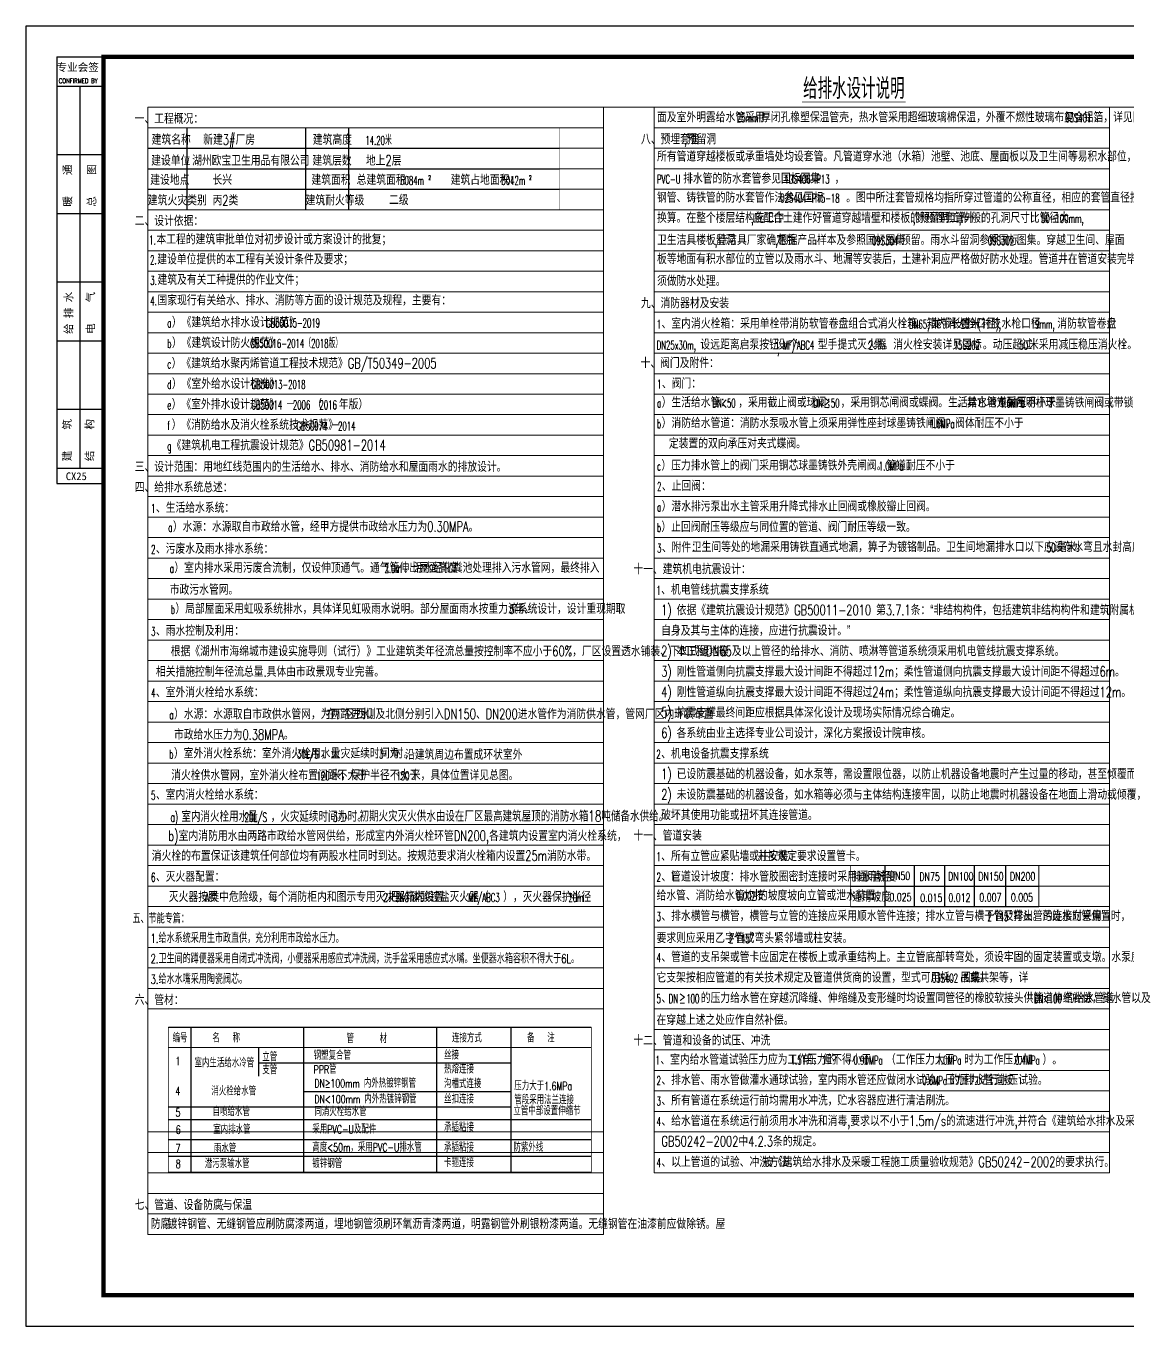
# Model space of a CAD drawing. Extents: x -173215 to 463891, y -864580 to -620646.
# Drawn here: x -67267 to -31671, y -737351 to -695351 of the extents above; entities that cross this region are included whole.
import ezdxf

# ---------------------------------------------------------------- set-up
doc = ezdxf.new("R2010")
doc.units = 0
doc.header["$LTSCALE"] = 500
doc.header["$MEASUREMENT"] = 0
doc.layers.add('L-网格线', color=8, linetype='CONTINUOUS', lineweight=15)
doc.layers.add('TWT-图名', color=3, linetype='CONTINUOUS', lineweight=15)
for name, color, linetype in [('TWT_TEXT', 7, 'CONTINUOUS'), ('WALL', 6, 'CONTINUOUS'), ('图框', 4, 'CONTINUOUS')]:
    doc.layers.add(name, color=color, linetype=linetype)
doc.styles.add('_TCH_DIM', font='SIMPLEX', dxfattribs={"bigfont": 'GBCBIG'})
doc.styles.add('_TWT_PIPEDN', font='SIMPLEX', dxfattribs={"width": 0.8, "height": 2.8, "bigfont": 'HZTXT'})
doc.styles.add('HZ', font='txt', dxfattribs={"bigfont": 'hztxt'})
doc.styles.add('iIcon2', font='')
doc.styles.add('jdg150', font='simplex.shx', dxfattribs={"width": 0.7, "height": 400, "bigfont": 'hzd.shx'})
doc.styles.add('lxl', font='ROMANS.shx', dxfattribs={"width": 0.7, "bigfont": 'HZTXT.shx'})
doc.styles.add('MIMI-TKWZ', font='romanc.shx', dxfattribs={"width": 0.75, "oblique": 15, "bigfont": 'bigfont.shx'})
doc.styles.get('iIcon2').set_extended_font_data('SimSun')

# ---------------------------------------------------------------- blocks, each defined once
blk = doc.blocks.new('sdfs')
at = {"layer": '图框'}
for p, q in [((856263, 398263), (857763, 398263)), ((856263, 398263), (856263, 384980)), ((856263, 397318), (857763, 397318)), ((856263, 395111), (857763, 395111)), ((856263, 393205), (857763, 393205)), ((856263, 390999), (857763, 390999)), ((856263, 389092), (857763, 389092)), ((856263, 386886), (857763, 386886)), ((856263, 384980), (857763, 384980)), ((856263, 384980), (856263, 384480)), ((856263, 384480), (857763, 384480))]:
    blk.add_line(p, q, dxfattribs=at)
blk.add_lwpolyline([(855263, 357263), (914663, 357263), (914663, 399263), (855263, 399263)], close=True, dxfattribs=at)
at = {"layer": '图框', "const_width": 140}
blk.add_lwpolyline([(857763, 398263), (913663, 398263), (913663, 358263), (857763, 358263)], close=True, dxfattribs=at)
at = {"layer": '图框'}
blk.add_lwpolyline([(857013, 384980), (857013, 397318)], dxfattribs=at)
at = {"layer": '图框', "style": 'iIcon2'}
for s, p in [('专业会签', (856252, 397805)), ('CX25', (856548, 384591))]:
    blk.add_text(s, height=250, dxfattribs=at).set_placement(p)
at = {"layer": '图框', "style": 'MIMI-TKWZ', "width": 0.75}
blk.add_text('CONFIRMED BY', height=145, dxfattribs=at).set_placement((856323, 397419))
at = {"layer": '图框', "style": 'iIcon2'}
for s, p in [('暖    通', (856732, 393427)), ('总    图', (857510, 393427)), ('给 排 水', (856766, 389315)), ('电    气', (857473, 389315)), ('建    筑', (856714, 385202)), ('结    构', (857445, 385202))]:
    blk.add_text(s, height=250, rotation=90, dxfattribs=at).set_placement(p)

msp = doc.modelspace()

# ---------------------------------------------------------------- linework, layer by layer
at = {"layer": 'L-网格线', "ltscale": 0.5}
for p, q in [((-63331.9, -697975.9), (-63331.9, -734392)), ((-63331.9, -697975.9), (-15899.6, -697975.9)), ((-48618.3, -697975.9), (-48618.3, -734392)), ((-46978.7, -697975.9), (-46978.7, -732405.7)), ((-32265.1, -697975.9), (-32265.1, -732405.7)), ((-63331.9, -698638), (-48618.3, -698638)), ((-46978.7, -698638), (-32265.1, -698638)), ((-63331.9, -699300.1), (-48618.3, -699300.1)), ((-46978.7, -699300.1), (-32265.1, -699300.1)), ((-63331.9, -699962.2), (-48618.3, -699962.2)), ((-46978.7, -699962.2), (-32265.1, -699962.2)), ((-63331.9, -700624.3), (-48618.3, -700624.3)), ((-46978.7, -700624.3), (-32265.1, -700624.3)), ((-63331.9, -701286.4), (-48618.3, -701286.4)), ((-46978.7, -701286.4), (-32265.1, -701286.4)), ((-63331.9, -701948.6), (-48618.3, -701948.6)), ((-46978.7, -701948.6), (-32265.1, -701948.6)), ((-63331.9, -702610.7), (-48618.3, -702610.7)), ((-46978.7, -702610.7), (-32265.1, -702610.7)), ((-63331.9, -703272.8), (-48618.3, -703272.8)), ((-46978.7, -703272.8), (-32265.1, -703272.8)), ((-63331.9, -703934.9), (-48618.3, -703934.9)), ((-46978.7, -703934.9), (-32265.1, -703934.9)), ((-63331.9, -704597), (-48618.3, -704597)), ((-46978.7, -704597), (-32265.1, -704597)), ((-63331.9, -705259.1), (-48618.3, -705259.1)), ((-46978.7, -705259.1), (-32265.1, -705259.1)), ((-63331.9, -705921.2), (-48618.3, -705921.2)), ((-46978.7, -705921.2), (-32265.1, -705921.2)), ((-63331.9, -706583.3), (-48618.3, -706583.3)), ((-46978.7, -706583.3), (-32265.1, -706583.3)), ((-63331.9, -707245.4), (-48618.3, -707245.4)), ((-46978.7, -707245.4), (-32265.1, -707245.4)), ((-63331.9, -707907.6), (-48618.3, -707907.6)), ((-46978.7, -707907.6), (-32265.1, -707907.6)), ((-63331.9, -708569.7), (-48618.3, -708569.7)), ((-46978.7, -708569.7), (-32265.1, -708569.7)), ((-63331.9, -709231.8), (-48618.3, -709231.8)), ((-46978.7, -709231.8), (-32265.1, -709231.8)), ((-63331.9, -709893.9), (-48618.3, -709893.9)), ((-46978.7, -709893.9), (-32265.1, -709893.9)), ((-63331.9, -710556), (-48618.3, -710556)), ((-46978.7, -710556), (-32265.1, -710556)), ((-63331.9, -711218.1), (-48618.3, -711218.1)), ((-46978.7, -711218.1), (-32265.1, -711218.1)), ((-63331.9, -711880.2), (-48618.3, -711880.2)), ((-46978.7, -711880.2), (-32265.1, -711880.2)), ((-63331.9, -712542.3), (-48618.3, -712542.3)), ((-46978.7, -712542.3), (-32265.1, -712542.3)), ((-63331.9, -713204.5), (-48618.3, -713204.5)), ((-46978.7, -713204.5), (-32265.1, -713204.5)), ((-63331.9, -713866.6), (-48618.3, -713866.6)), ((-46978.7, -713866.6), (-32265.1, -713866.6)), ((-63331.9, -714528.7), (-48618.3, -714528.7)), ((-46978.7, -714528.7), (-32265.1, -714528.7)), ((-63331.9, -715190.8), (-48618.3, -715190.8)), ((-46978.7, -715190.8), (-32265.1, -715190.8)), ((-63331.9, -715852.9), (-48618.3, -715852.9)), ((-46978.7, -715852.9), (-32265.1, -715852.9)), ((-63331.9, -716515), (-48618.3, -716515)), ((-46978.7, -716515), (-32265.1, -716515)), ((-63331.9, -717177.1), (-48618.3, -717177.1)), ((-46978.7, -717177.1), (-32265.1, -717177.1)), ((-63331.9, -717839.2), (-48618.3, -717839.2)), ((-46978.7, -717839.2), (-32265.1, -717839.2)), ((-63331.9, -718501.4), (-48618.3, -718501.4)), ((-46978.7, -718501.4), (-32265.1, -718501.4)), ((-63331.9, -719163.5), (-48618.3, -719163.5)), ((-46978.7, -719163.5), (-32265.1, -719163.5)), ((-63331.9, -719825.6), (-48618.3, -719825.6)), ((-46978.7, -719825.6), (-32265.1, -719825.6)), ((-63331.9, -720487.7), (-48618.3, -720487.7)), ((-46978.7, -720487.7), (-32265.1, -720487.7)), ((-63331.9, -721149.8), (-48618.3, -721149.8)), ((-46978.7, -721149.8), (-32265.1, -721149.8)), ((-63331.9, -721811.9), (-48618.3, -721811.9)), ((-46978.7, -721811.9), (-32265.1, -721811.9)), ((-63331.9, -722474), (-48618.3, -722474)), ((-46978.7, -722474), (-32265.1, -722474)), ((-63331.9, -723136.1), (-48618.3, -723136.1)), ((-46978.7, -723136.1), (-32265.1, -723136.1)), ((-63331.9, -723798.2), (-48618.3, -723798.2)), ((-46978.7, -723798.2), (-32265.1, -723798.2)), ((-63331.9, -724460.4), (-48618.3, -724460.4)), ((-46978.7, -724460.4), (-32265.1, -724460.4)), ((-63331.9, -725122.5), (-48618.3, -725122.5)), ((-46978.7, -725122.5), (-32265.1, -725122.5)), ((-63331.9, -725784.6), (-48618.3, -725784.6)), ((-46978.7, -725784.6), (-32265.1, -725784.6)), ((-63331.9, -726446.7), (-48618.3, -726446.7)), ((-46978.7, -726446.7), (-32265.1, -726446.7)), ((-63331.9, -727108.8), (-48618.3, -727108.8)), ((-46978.7, -727108.8), (-32265.1, -727108.8)), ((-46978.7, -727770.9), (-32265.1, -727770.9)), ((-46978.7, -728433), (-32265.1, -728433)), ((-46978.7, -729095.1), (-32265.1, -729095.1)), ((-46978.7, -729757.3), (-32265.1, -729757.3)), ((-46978.7, -730419.4), (-32265.1, -730419.4)), ((-63331.9, -731081.5), (-48618.3, -731081.5)), ((-46978.7, -731081.5), (-32265.1, -731081.5)), ((-63331.9, -731743.6), (-48618.3, -731743.6)), ((-46978.7, -731743.6), (-32265.1, -731743.6)), ((-63331.9, -732405.7), (-48618.3, -732405.7)), ((-46978.7, -732405.7), (-32265.1, -732405.7)), ((-63331.9, -733067.8), (-48618.3, -733067.8)), ((-63331.9, -733729.9), (-48618.3, -733729.9)), ((-63331.9, -734392), (-48618.3, -734392))]:
    msp.add_line(p, q, dxfattribs=at)
at = {"layer": 'TWT-图名', "const_width": 20.1}
msp.add_lwpolyline([(-42199.1, -697806), (-38855.2, -697806)], dxfattribs=at)
at = {"layer": 'TWT_TEXT'}
for p, q in [((-62066.7, -698638), (-62066.7, -701286.4)), ((-58234.6, -698638), (-58234.6, -701286.4)), ((-56852.9, -698638), (-56852.9, -701286.4)), ((-63331.9, -699300.1), (-50032.7, -699300.1)), ((-63331.9, -699962.2), (-50032.7, -699962.2)), ((-63331.9, -700624.3), (-50032.7, -700624.3)), ((-39520.5, -722474), (-39520.5, -723808)), ((-38573.4, -722474), (-38573.4, -723808)), ((-37600.2, -722474), (-37600.2, -723808)), ((-36643.4, -722474), (-36643.4, -723808)), ((-35624, -722474), (-35624, -723808)), ((-40638.7, -723136.7), (-34550.3, -723136.7)), ((-62669, -727691.5), (-49008.5, -727691.5)), ((-61945.7, -727718.6), (-61945.7, -732382.9)), ((-58292.8, -732382.9), (-58292.8, -727718.6)), ((-54008.9, -727718.6), (-54008.9, -732382.9)), ((-51608.6, -727718.6), (-51608.6, -732382.9)), ((-59744.6, -729280.5), (-59744.6, -728353.6)), ((-59744.6, -728850.2), (-51608.6, -728850.2)), ((-58292.8, -729777.1), (-51608.6, -729777.1)), ((-62669, -730273.7), (-51608.6, -730273.7)), ((-62669, -730684.2), (-49008.5, -730684.2)), ((-62669, -731327.2), (-49008.5, -731327.2)), ((-62669, -731861.6), (-49008.5, -731861.6))]:
    msp.add_line(p, q, dxfattribs=at)
at = {"layer": 'TWT_TEXT', "const_width": 6.69}
msp.add_lwpolyline([(-63331.9, -698638), (-63331.9, -699300.1), (-63331.9, -701286.4), (-50032.7, -701286.4), (-50032.7, -698638)], close=True, dxfattribs=at)
at = {"layer": 'TWT_TEXT'}
for points, const_width in [([(-40638.7, -722474), (-40638.7, -723808)], 26.7), ([(-40638.7, -722474), (-34550.3, -722474)], 26.7), ([(-34550.3, -722474), (-34550.3, -723808)], 26.7), ([(-40638.7, -723808), (-34550.3, -723808)], 26.7), ([(-62669, -727691.5), (-62669, -732382.9)], 26.5), ([(-62669, -727691.5), (-49008.5, -727691.5)], 26.5), ([(-49008.5, -727691.5), (-49008.5, -732382.9)], 26.5), ([(-62669, -728353.6), (-49008.5, -728353.6)], 26.5), ([(-62669, -732382.9), (-62669, -732382.9), (-49008.5, -732382.9)], 26.5)]:
    msp.add_lwpolyline(points, dxfattribs=dict(at, const_width=const_width))

# ---------------------------------------------------------------- block references
at = {"layer": 'WALL'}
msp.add_blockref('sdfs', (-922530.2, -1094614), dxfattribs=at)

# ---------------------------------------------------------------- texts
at = {"layer": 'TWT_TEXT'}
for s, height, style, width, p in [('给排水设计说明', 668.8, 'lxl', 0.7, (-42165.7, -697705.6)), ('一、工程概况：', 334.4, 'lxl', 0.7, (-63755.6, -698510)), ('面及室外明露给水管采用', 334.4, 'lxl', 0.7, (-46883.3, -698461.7)), ('25mm', 284.24, 'lxl', 0.576471, (-44308.4, -698461.7)), ('厚闭孔橡塑保温管壳，热水管采用超细玻璃棉保温，外覆不燃性玻璃布复合铝箔，详见国标图集', 334.4, 'lxl', 0.7, (-43528.1, -698461.7)), ('03S401', 284.24, 'lxl', 0.576471, (-33696.8, -698461.7)), ('。', 334.4, 'lxl', 0.7, (-32760.5, -698461.7)), ('建筑名称', 334.4, 'lxl', 0.7, (-63208.9, -699189.8)), ('新建3#厂房', 334.4, 'lxl', 0.7, (-61543, -699189.8)), ('建筑高度', 334.4, 'lxl', 0.7, (-58001.9, -699189.8)), ('14.20米', 284.24, 'lxl', 0.576471, (-56304, -699189.8)), ('八、预埋套管', 334.4, 'lxl', 0.7, (-47402.4, -699172.2)), ('预留洞', 334.4, 'lxl', 0.7, (-45919.9, -699172.2)), (',', 284.2, 'lxl', 0.576471, (-45997.9, -699172.2)), (':', 284.2, 'lxl', 0.576471, (-45217.7, -699172.2)), ('建设单位', 334.4, 'lxl', 0.7, (-63221.6, -699863.3)), ('湖州欧宝卫生用品有限公司', 334.4, 'lxl', 0.7, (-61899.8, -699863.3)), ('建筑层数', 334.4, 'lxl', 0.7, (-58014.6, -699863.3)), ('地上2层', 334.4, 'lxl', 0.7, (-56289, -699863.3)), ('所有管道穿越楼板或承重墙处均设套管。凡管道穿水池（水箱）池壁、池底、屋面板以及卫生间等易积水部位，均采用防水套管；', 334.4, 'lxl', 0.7, (-46883.3, -699729.9)), ('建设地点', 334.4, 'lxl', 0.7, (-63253.4, -700485.9)), ('长兴', 334.4, 'lxl', 0.7, (-61242.4, -700485.9)), ('建筑面积', 334.4, 'lxl', 0.7, (-58046.4, -700485.9)), ('总建筑面积：', 334.4, 'lxl', 0.7, (-56585.7, -700485.9)), ('建筑占地面积：', 334.4, 'lxl', 0.7, (-53547.9, -700485.9)), ('排水管的防水套管参见国标图集', 334.4, 'lxl', 0.7, (-46040.6, -700442)), ('6084m', 284.24, 'lxl', 0.576471, (-55181.2, -700485.9)), ('2', 142.1, 'lxl', 0.576471, (-54272.5, -700318.7)), ('3042m', 284.24, 'lxl', 0.576471, (-51909.3, -700485.9)), ('2', 142.1, 'lxl', 0.576471, (-51020, -700318.7)), ('PVC-U', 284.24, 'lxl', 0.576471, (-46883.3, -700442)), ('10S406-P13', 284.24, 'lxl', 0.576471, (-42763.5, -700442)), ('，', 334.4, 'lxl', 0.7, (-41148.3, -700442)), ('丙2类', 334.4, 'lxl', 0.7, (-61242.4, -701148)), ('建筑耐火等级', 334.4, 'lxl', 0.7, (-58234.6, -701148)), ('二级', 334.4, 'lxl', 0.7, (-55541.4, -701137.8)), ('钢管、铸铁管的防水套管作法参见国标', 334.4, 'lxl', 0.7, (-46883.3, -701056.8)), ('02S404-P15-18', 284.24, 'lxl', 0.576471, (-42903.9, -701056.8)), ('。图中所注套管规格均指所穿过管道的公称直径，相应的套管直径按上述图集', 334.4, 'lxl', 0.7, (-40773.8, -701056.8)), ('换算。在整个楼层结构施工中', 334.4, 'lxl', 0.7, (-46883.3, -701712.1)), ('应配合土建作好管道穿越墙壁和楼板的预留洞工作', 334.4, 'lxl', 0.7, (-43762.2, -701712.1)), ('除预埋套管外', 334.4, 'lxl', 0.7, (-38534.4, -701712.1)), ('一般的孔洞尺寸比管径大', 334.4, 'lxl', 0.7, (-37051.9, -701712.1)), ('二、设计依据：', 334.4, 'lxl', 0.7, (-63755.6, -701809.9)), (',', 284.2, 'lxl', 0.576471, (-43840.2, -701712.1)), (',', 284.2, 'lxl', 0.576471, (-38612.5, -701712.1)), (',', 284.2, 'lxl', 0.576471, (-37129.9, -701712.1)), ('50-100mm,', 284.24, 'lxl', 0.576471, (-34477, -701712.1)), ('1.', 284.24, 'lxl', 0.576471, (-63285.7, -702407.9)), ('本工程的建筑审批单位对初步设计或方案设计的批复；', 334.4, 'lxl', 0.7, (-63051.6, -702407.9)), ('卫生洁具楼板留洞', 334.4, 'lxl', 0.7, (-46883.3, -702428.4)), ('待洁具厂家确定后', 334.4, 'lxl', 0.7, (-44932.6, -702428.4)), ('根据产品样本及参照国标图集', 334.4, 'lxl', 0.7, (-42981.9, -702428.4)), ('09S304', 284.24, 'lxl', 0.576471, (-39938.9, -702428.4)), ('预留。雨水斗留洞参照国标', 334.4, 'lxl', 0.7, (-39002.6, -702428.4)), ('09S302', 284.24, 'lxl', 0.576471, (-36193.6, -702428.4)), ('图集。穿越卫生间、屋面', 334.4, 'lxl', 0.7, (-35257.3, -702428.4)), (',', 284.2, 'lxl', 0.576471, (-45010.6, -702428.4)), (',', 284.2, 'lxl', 0.576471, (-43060, -702428.4)), ('2.', 284.24, 'lxl', 0.576471, (-63259.7, -703051.3)), ('建设单位提供的本工程有关设计条件及要求；', 334.4, 'lxl', 0.7, (-63025.6, -703051.3)), ('板等地面有积水部位的立管以及雨水斗、地漏等安装后，土建补洞应严格做好防水处理。管道井在管道安装完毕后每层封堵，所有设备间', 334.4, 'lxl', 0.7, (-46883.3, -703043.1)), ('3.', 284.24, 'lxl', 0.576471, (-63253.4, -703713.5)), ('建筑及有关工种提供的作业文件；', 334.4, 'lxl', 0.7, (-63019.3, -703713.5)), ('须做防水处理。', 334.4, 'lxl', 0.7, (-46883.3, -703752.6)), (':', 284.2, 'lxl', 0.576471, (-45295.7, -703806.9)), ('4.', 284.24, 'lxl', 0.576471, (-63253.4, -704378.2)), ('国家现行有关给水、排水、消防等方面的设计规范及规程，主要有：', 334.4, 'lxl', 0.7, (-63019.3, -704378.2)), ('九、消防器材及安装', 334.4, 'lxl', 0.7, (-47402.4, -704469)), ('）《建筑给水排水设计规范》', 334.4, 'lxl', 0.7, (-62554.4, -705087.7)), ('、室内消火栓箱：采用单栓带消防软管卷盘组合式消火栓箱。箱内消火栓口径', 336, 'lxl', 0.7, (-46739.5, -705128.6)), ('龙带长度', 336, 'lxl', 0.7, (-38013.6, -705128.6)), ('米', 336, 'lxl', 0.7, (-36759.2, -705128.6)), ('衬胶', 336, 'lxl', 0.7, (-36414.2, -705128.6)), ('水枪口径', 336, 'lxl', 0.7, (-35755.7, -705128.6)), ('消防软管卷盘', 336, 'lxl', 0.7, (-33952.5, -705128.6)), ('a', 284.2, 'lxl', 0.576471, (-62702.6, -705087.7)), ('GB50015-2019', 284.24, 'lxl', 0.576471, (-59511.4, -705087.7)), ('1', 285.6, 'lxl', 0.576471, (-46896.3, -705128.6)), ('DN65,', 285.6, 'lxl', 0.576471, (-38742.7, -705128.6)), ('25', 285.6, 'lxl', 0.576471, (-37072.8, -705128.6)), ('(', 285.6, 'lxl', 0.576471, (-36524, -705128.6)), ('),', 285.6, 'lxl', 0.576471, (-35943.8, -705128.6)), ('19mm,', 285.6, 'lxl', 0.576471, (-34814.9, -705128.6)), ('b', 284.2, 'lxl', 0.576471, (-62702.6, -705749.8)), ('）《建筑设计防火规范》', 334.4, 'lxl', 0.7, (-62554.4, -705749.8)), ('GB50016-2014（2018版）', 284.24, 'lxl', 0.576471, (-60020.4, -705749.8)), ('DN25x30m,', 285.6, 'lxl', 0.576471, (-46896.3, -705804.8)), ('设远距离启泵按钮一个', 336, 'lxl', 0.7, (-45485.1, -705804.8)), ('设', 336, 'lxl', 0.7, (-43054.7, -705804.8)), ('MF/ABC4', 285.6, 'lxl', 0.576471, (-42819.5, -705804.8)), ('型手提式灭火器', 336, 'lxl', 0.7, (-41690.5, -705804.8)), ('2', 285.6, 'lxl', 0.576471, (-40044.1, -705804.8)), ('具。消火栓安装详见国标', 336, 'lxl', 0.7, (-39887.3, -705804.8)), ('15S202', 285.6, 'lxl', 0.576471, (-37300.1, -705804.8)), ('。动压超过', 336, 'lxl', 0.7, (-36359.3, -705804.8)), ('50', 285.6, 'lxl', 0.576471, (-35183.3, -705804.8)), ('米采用减压稳压消火栓。', 336, 'lxl', 0.7, (-34869.7, -705804.8)), ('）《建筑给水聚丙烯管道工程技术规范》GB/T50349-2005', 334.4, 'lxl', 0.7, (-62562.2, -706411.9)), (',', 285.6, 'lxl', 0.576471, (-43002.6, -705935.3)), ('c', 284.2, 'lxl', 0.576471, (-62702.6, -706411.9)), ('十、阀门及附件：', 334.4, 'lxl', 0.7, (-47415.7, -706401)), ('d', 284.2, 'lxl', 0.576471, (-62702.6, -707074)), ('）《室外给水设计标准》', 334.4, 'lxl', 0.7, (-62554.4, -707074)), ('GB50013-2018', 284.24, 'lxl', 0.576471, (-59979.5, -707074)), ('1', 284.2, 'lxl', 0.576471, (-46883.3, -707063.2)), ('、阀门：', 334.4, 'lxl', 0.7, (-46727.2, -707063.2)), ('e', 284.2, 'lxl', 0.576471, (-62702.6, -707736.2)), ('）《室外排水设计规范》', 334.4, 'lxl', 0.7, (-62562.2, -707736.2)), ('GB50014', 284.24, 'lxl', 0.576471, (-59987.3, -707736.2)), ('－', 334.4, 'lxl', 0.7, (-58879.3, -707736.2)), ('2006', 284.24, 'lxl', 0.576471, (-58645.3, -707736.2)), ('（', 334.4, 'lxl', 0.7, (-58021, -707736.2)), ('2016', 284.24, 'lxl', 0.576471, (-57787, -707736.2)), ('年版）', 334.4, 'lxl', 0.7, (-57162.8, -707736.2)), ('a', 284.2, 'lxl', 0.576471, (-46883.3, -707675.2)), ('）生活给水管：', 334.4, 'lxl', 0.7, (-46735, -707675.2)), ('DN<50', 284.24, 'lxl', 0.576471, (-45096.5, -707675.2)), ('，采用截止阀或球阀；', 334.4, 'lxl', 0.7, (-44261.6, -707675.2)), ('DN', 284.24, 'lxl', 0.576471, (-41838.2, -707675.2)), ('≥', 334.4, 'lxl', 0.7, (-41502.7, -707675.2)), ('50', 284.24, 'lxl', 0.576471, (-41268.6, -707675.2)), ('，采用铜芯闸阀或蝶阀。生活给水管道耐压不小于', 334.4, 'lxl', 0.7, (-40956.5, -707675.2)), ('。其它地方采用明杆球墨铸铁闸阀或带锁', 334.4, 'lxl', 0.7, (-37184.6, -707680.5)), ('1.6MPa', 284.24, 'lxl', 0.576471, (-35806.8, -707675.2)), ('。', 334.4, 'lxl', 0.7, (-34917.2, -707675.2)), ('f', 284.2, 'lxl', 0.576471, (-62702.6, -708398.3)), ('）《消防给水及消火栓系统技术规范》', 334.4, 'lxl', 0.7, (-62562.2, -708398.3)), ('b', 284.2, 'lxl', 0.576471, (-46883.3, -708342.6)), ('）消防给水管道：消防水泵吸水管上须采用弹性座封球墨铸铁闸阀，阀体耐压不小于', 334.4, 'lxl', 0.7, (-46735, -708342.6)), ('1.6MPa', 284.24, 'lxl', 0.576471, (-38074.1, -708342.6)), ('GB50974', 284.24, 'lxl', 0.576471, (-58528, -708419)), ('－', 334.4, 'lxl', 0.7, (-57420, -708419)), ('2014', 284.24, 'lxl', 0.576471, (-57185.9, -708419)), ('g', 284.2, 'lxl', 0.576471, (-62702.6, -709060.4)), ('《建筑机电工程抗震设计规范》GB50981-2014', 334.4, 'lxl', 0.7, (-62562.2, -709060.4)), ('定装置的双向承压对夹式蝶阀。', 334.4, 'lxl', 0.7, (-46500.1, -709002.1)), ('）压力排水管上的阀门采用铜芯球墨铸铁外壳闸阀。管道耐压不小于', 334.4, 'lxl', 0.7, (-46742.8, -709711.6)), ('三、设计范围：用地红线范围内的生活给水、排水、消防给水和屋面雨水的排放设计。', 334.4, 'lxl', 0.7, (-63755.6, -709755.3)), ('c', 284.2, 'lxl', 0.576471, (-46883.3, -709711.6)), ('1.0MPa', 284.24, 'lxl', 0.576471, (-39720.4, -709711.6)), ('。', 334.4, 'lxl', 0.7, (-38830.9, -709711.6)), ('四、给排水系统总述：', 334.4, 'lxl', 0.7, (-63755.6, -710417.4)), ('2', 284.2, 'lxl', 0.576471, (-46883.3, -710373.7)), ('、止回阀：', 334.4, 'lxl', 0.7, (-46727.2, -710373.7)), ('1', 284.2, 'lxl', 0.576471, (-63226.6, -711079.5)), ('、生活给水系统：', 334.4, 'lxl', 0.7, (-63070.6, -711079.5)), ('a', 284.2, 'lxl', 0.576471, (-46883.3, -711035.8)), ('）潜水排污泵出水主管采用升降式排水止回阀或橡胶瓣止回阀。', 334.4, 'lxl', 0.7, (-46735, -711035.8)), ('）水源：水源取自市政给水管，经甲方提供市政给水压力为0.30MPA。', 334.4, 'lxl', 0.7, (-62522.7, -711691.6)), ('b', 284.2, 'lxl', 0.576471, (-46883.3, -711697.9)), ('）止回阀耐压等级应与同位置的管道、阀门耐压等级一致。', 334.4, 'lxl', 0.7, (-46742.8, -711697.9)), ('a', 284.2, 'lxl', 0.576471, (-62670.9, -711691.6)), ('2', 284.2, 'lxl', 0.576471, (-63226.6, -712403.7)), ('、污废水及雨水排水系统：', 334.4, 'lxl', 0.7, (-63070.6, -712403.7)), ('3', 284.2, 'lxl', 0.576471, (-46883.3, -712360.1)), ('、附件：', 334.4, 'lxl', 0.7, (-46727.2, -712360.1)), ('卫生间等处的地漏采用铸铁直通式地漏，箅子为镀铬制品。卫生间地漏排水口以下应设存水弯且水封高度不小于', 334.4, 'lxl', 0.7, (-45760.1, -712346.6)), ('50', 284.24, 'lxl', 0.576471, (-34290.2, -712346.6)), ('毫米。', 334.4, 'lxl', 0.7, (-33978.1, -712346.6)), ('）室内排水采用污废合流制，仅设伸顶通气。通气管伸出屋面高度', 334.4, 'lxl', 0.7, (-62474.7, -713018.4)), ('2.0m', 284.24, 'lxl', 0.576471, (-55686.4, -713018.4)), ('。污水经化粪池处理排入污水管网，最终排入', 334.4, 'lxl', 0.7, (-55062.2, -713018.4)), ('十一、建筑机电抗震设计：', 334.4, 'lxl', 0.7, (-47649, -713061.4)), ('a', 284.2, 'lxl', 0.576471, (-62623, -713018.4)), ('市政污水管网。', 334.4, 'lxl', 0.7, (-62623, -713727.9)), ('1', 284.2, 'lxl', 0.576471, (-46906.6, -713723.5)), ('、机电管线抗震支撑系统', 334.4, 'lxl', 0.7, (-46750.5, -713723.5)), ('）局部屋面采用虹吸系统排水，具体详见虹吸雨水说明。部分屋面雨水按重力流系统设计，设计重现期取', 334.4, 'lxl', 0.7, (-62440.1, -714342.7)), ('年。', 334.4, 'lxl', 0.7, (-51484.9, -714342.7)), ('1) 依据《建筑抗震设计规范》GB50011-2010 第3.7.1条：“非结构构件，包括建筑非结构构件和建筑附属机电设备', 334.4, 'lxl', 0.7, (-46750.5, -714385.6)), ('b', 284.2, 'lxl', 0.576471, (-62588.4, -714342.7)), ('5', 284.2, 'lxl', 0.576471, (-51641, -714342.7)), ('3', 284.2, 'lxl', 0.576471, (-63226.6, -715052.2)), ('、雨水控制及利用：', 334.4, 'lxl', 0.7, (-63070.6, -715052.2)), ('自身及其与主体的连接，应进行抗震设计。”', 334.4, 'lxl', 0.7, (-46750.5, -715047.7)), ('根据《湖州市海绵城市建设实施导则（试行）》工业建筑类年径流总量按控制率不应小于60%%%，厂区设置透水铺装、下凹式绿地等', 334.4, 'lxl', 0.7, (-62592.5, -715714.3)), ('2) 本工程DN65及以上管径的给排水、消防、喷淋等管道系统须采用机电管线抗震支撑系统。', 334.4, 'lxl', 0.7, (-46750.5, -715709.8)), ('相关措施控制年径流总量.具体由市政景观专业完善。', 334.4, 'lxl', 0.7, (-63070.6, -716376.4)), ('3) 刚性管道侧向抗震支撑最大设计间距不得超过12m；柔性管道侧向抗震支撑最大设计间距不得超过6m。', 334.4, 'lxl', 0.7, (-46750.5, -716371.9)), ('4', 284.2, 'lxl', 0.576471, (-63226.6, -717038.5)), ('、室外消火栓给水系统：', 334.4, 'lxl', 0.7, (-63070.6, -717038.5)), ('4) 刚性管道纵向抗震支撑最大设计间距不得超过24m；柔性管道纵向抗震支撑最大设计间距不得超过12m。', 334.4, 'lxl', 0.7, (-46750.5, -717034)), ('5) 抗震支撑最终间距应根据具体深化设计及现场实际情况综合确定。', 334.4, 'lxl', 0.7, (-46750.5, -717696.1)), ('a', 284.2, 'lxl', 0.576471, (-62633.7, -717746.5)), ('）水源：水源取自市政供水管网，为两路进水。', 334.4, 'lxl', 0.7, (-62485.4, -717746.5)), ('在厂区西侧及北侧分别引入DN150、DN200进水管作为消防供水管，管网厂区内环状布置', 334.4, 'lxl', 0.7, (-57558.7, -717743.7)), ('市政给水压力为0.38MPA。', 334.4, 'lxl', 0.7, (-62485.4, -718408.6)), ('6) 各系统由业主选择专业公司设计，深化方案报设计院审核。', 334.4, 'lxl', 0.7, (-46750.5, -718358.3)), ('b', 284.2, 'lxl', 0.576471, (-62637.4, -719015.8)), ('）室外消火栓系统：室外消火栓用水量', 334.4, 'lxl', 0.7, (-62489.2, -719015.8)), ('30L/S', 284.24, 'lxl', 0.576471, (-58509.8, -719015.8)), ('，火灾延续时间为', 334.4, 'lxl', 0.7, (-57737.4, -719015.8)), ('3', 284.2, 'lxl', 0.576471, (-55864.7, -719015.8)), ('小时。', 334.4, 'lxl', 0.7, (-55708.7, -719015.8)), ('沿建筑周边布置成环状室外', 334.4, 'lxl', 0.7, (-55023.4, -719056.4)), ('2', 284.2, 'lxl', 0.576471, (-46906.6, -719020.4)), ('、机电设备抗震支撑系统', 334.4, 'lxl', 0.7, (-46750.5, -719020.4)), ('消火栓供水管网，室外消火栓布置间距不大于', 334.4, 'lxl', 0.7, (-62575.7, -719718.5)), ('120', 284.24, 'lxl', 0.576471, (-57880.4, -719718.5)), ('米，保护半径不大于', 334.4, 'lxl', 0.7, (-57412.3, -719718.5)), ('150', 284.24, 'lxl', 0.576471, (-55305.5, -719718.5)), ('米，具体位置详见总图。', 334.4, 'lxl', 0.7, (-54837.4, -719718.5)), ('1) 已设防震基础的机器设备，如水泵等，需设置限位器，以防止机器设备地震时产生过量的移动，甚至倾覆而扭坏管道。', 334.4, 'lxl', 0.7, (-46750.5, -719682.5)), ('5', 284.2, 'lxl', 0.576471, (-63226.6, -720349.1)), ('、室内消火栓给水系统：', 334.4, 'lxl', 0.7, (-63070.6, -720349.1)), ('2) 未设防震基础的机器设备，如水箱等必须与主体结构连接牢固，以防止地震时机器设备在地面上滑动或倾覆，', 334.4, 'lxl', 0.7, (-46750.5, -720344.6)), ('a)', 299.2, 'lxl', 0.576471, (-62596.9, -721062.3)), ('室内消火栓用水量', 352, 'lxl', 0.7, (-62247.9, -721064.1)), ('20L/S', 299.2, 'lxl', 0.576471, (-60211.7, -721064.1)), ('，火灾延续时间为', 352, 'lxl', 0.7, (-59361.7, -721064.1)), ('小时。', 352, 'lxl', 0.7, (-57184.1, -721064.1)), ('初期火灾灭火供水由设在厂区最高建筑屋顶的消防水箱18吨储备水供给。', 352, 'lxl', 0.7, (-56494, -721053.2)), ('破坏其使用功能或扭坏其连接管道。', 334.4, 'lxl', 0.7, (-46750.5, -721006.7)), ('3', 299.2, 'lxl', 0.576471, (-57348.4, -721064.1)), ('十一、管道安装', 334.4, 'lxl', 0.7, (-47649, -721668.8)), (':', 284.2, 'lxl', 0.576471, (-46010.5, -721668.8)), ('、所有立管应紧贴墙或柱安装', 334.4, 'lxl', 0.7, (-46750.5, -722330.9)), ('并按规定要求设置管卡。', 334.4, 'lxl', 0.7, (-43624.9, -722330.9)), ('1', 284.2, 'lxl', 0.576471, (-46906.6, -722330.9)), ('6', 284.2, 'lxl', 0.576471, (-63226.6, -722997.5)), ('、灭火器配置：', 334.4, 'lxl', 0.7, (-63070.6, -722997.5)), ('2', 284.2, 'lxl', 0.576471, (-46898.8, -722993)), ('、管道设计坡度：排水管胶圈密封连接时采用通用坡度', 334.4, 'lxl', 0.7, (-46742.7, -722993)), ('1', 284.2, 'lxl', 0.576471, (-46450.6, -722956)), ('排水管径', 331.06, 'HZ', 0.7, (-40576.9, -722998.7)), ('DN50', 264.84, 'HZ', 0.7, (-39363.4, -722941)), ('DN75', 264.84, 'HZ', 0.7, (-38410, -722966.7)), ('DN100', 264.84, 'HZ', 0.7, (-37481.1, -722953.5)), ('DN150', 264.84, 'HZ', 0.7, (-36506.8, -722958.7)), ('DN200', 264.84, 'HZ', 0.7, (-35482.1, -722958.7)), ('给水管、消防给水管均按', 334.4, 'lxl', 0.7, (-46898.8, -723605.1)), ('的坡度坡向立管或泄水装置；', 334.4, 'lxl', 0.7, (-43621.7, -723605.1)), ('灭火器按照', 334.4, 'lxl', 0.7, (-62653.8, -723650.6)), ('A', 284.2, 'lxl', 0.576471, (-61483.4, -723650.6)), ('类中危险级，每个消防柜内和图示专用灭火器箱内设置', 334.4, 'lxl', 0.7, (-61342.9, -723650.6)), ('2', 284.2, 'lxl', 0.576471, (-55725, -723650.6)), ('把', 334.4, 'lxl', 0.7, (-55569, -723650.6)), ('3KG', 284.24, 'lxl', 0.576471, (-55334.9, -723650.6)), ('磷酸铵盐灭火器（', 334.4, 'lxl', 0.7, (-54851.1, -723650.6)), ('MF/ABC3', 284.24, 'lxl', 0.576471, (-52978.5, -723650.6)), ('），灭火器保护半径', 334.4, 'lxl', 0.7, (-51854.9, -723650.6)), ('20m', 284.24, 'lxl', 0.576471, (-49748.2, -723650.6)), ('0.002', 284.24, 'lxl', 0.576471, (-44323.9, -723605.1)), ('通用坡度', 331.06, 'HZ', 0.7, (-40579.5, -723646.6)), ('0.025', 264.84, 'HZ', 0.7, (-39378, -723626.7)), ('0.015', 264.84, 'HZ', 0.7, (-38381.7, -723652.4)), ('0.012', 264.84, 'HZ', 0.7, (-37473.7, -723644.4)), ('0.007', 264.84, 'HZ', 0.7, (-36474, -723636.4)), ('0.005', 264.84, 'HZ', 0.7, (-35454.6, -723636.4)), ('五、节能专篇：', 294.27, 'jdg150', 0.68, (-63825.9, -724338.7)), ('3', 284.2, 'lxl', 0.576471, (-46898.8, -724267.2)), ('、排水横管与横管，横管与立管的连接应采用顺水管件连接；排水立管与横干管及排出管的连接时采用', 334.4, 'lxl', 0.7, (-46742.7, -724267.2)), ('2', 284.2, 'lxl', 0.576471, (-36209.1, -724267.2)), ('个', 334.4, 'lxl', 0.7, (-36053.1, -724267.2)), ('45', 284.24, 'lxl', 0.576471, (-35819, -724267.2)), ('°弯头。污废水立管偏置时，', 334.4, 'lxl', 0.7, (-35506.9, -724267.2)), ('1.给水系统采用生市政直供，充分利用市政给水压力。', 294.272, 'jdg150', 0.68, (-63243.1, -724970.3)), ('要求则应采用乙字管或', 334.4, 'lxl', 0.7, (-46898.8, -724979.4)), ('2', 284.2, 'lxl', 0.576471, (-44558, -724979.4)), ('个', 334.4, 'lxl', 0.7, (-44401.9, -724979.4)), ('45', 284.24, 'lxl', 0.576471, (-44167.9, -724979.4)), ('°弯头紧邻墙或柱安装。', 334.4, 'lxl', 0.7, (-43855.8, -724979.4)), ('2.卫生间的蹲便器采用自闭式冲洗阀，小便器采用感应式冲洗阀，洗手盆采用感应式水嘴。坐便器水箱容积不得大于6L。', 294.272, 'jdg150', 0.68, (-63243.1, -725632.4)), ('4', 284.2, 'lxl', 0.576471, (-46898.8, -725594.1)), ('、管道的支吊架或管卡应固定在楼板上或承重结构上。主立管底部转弯处，须设牢固的固定装置或支墩。水泵房内采用减振吊架及支架。其', 334.4, 'lxl', 0.7, (-46742.7, -725594.1)), ('3.给水水嘴采用陶瓷阀芯。', 294.272, 'jdg150', 0.68, (-63243.1, -726294.5)), ('它支架按相应管道的有关技术规定及管道供货商的设置，型式可用托、吊或共架等，详', 334.4, 'lxl', 0.7, (-46898.8, -726256.2)), ('03S402', 284.24, 'lxl', 0.576471, (-38003.8, -726256.2)), ('图集。', 334.4, 'lxl', 0.7, (-37067.4, -726256.2)), ('的压力给水管在穿越沉降缝、伸缩缝及变形缝时均设置同管径的橡胶软接头供管道伸缩补偿，排水管以及', 334.4, 'lxl', 0.7, (-45470.9, -726918.3)), ('的给水管道', 334.4, 'lxl', 0.7, (-33712.3, -726918.3)), ('六、管材：', 334.4, 'lxl', 0.7, (-63755.6, -726980.9)), ('5', 284.2, 'lxl', 0.576471, (-46898.8, -726918.3)), ('、', 334.4, 'lxl', 0.7, (-46742.7, -726918.3)), ('DN', 284.24, 'lxl', 0.576471, (-46508.7, -726918.3)), ('≥', 334.4, 'lxl', 0.7, (-46173.1, -726918.3)), ('100', 284.24, 'lxl', 0.576471, (-45939.1, -726918.3)), ('DN<100', 284.24, 'lxl', 0.576471, (-34703.2, -726918.3)), ('在穿越上述之处应作自然补偿。', 334.4, 'lxl', 0.7, (-46898.8, -727627.8)), ('编号', 264.84, 'jdg150', 0.7, (-62532.4, -728183.7)), ('名   称', 264.84, 'jdg150', 0.7, (-61249.3, -728183.7)), ('管      材', 264.84, 'jdg150', 0.7, (-56914, -728203.5)), ('连接方式', 264.84, 'jdg150', 0.7, (-53507.2, -728183.7)), ('备   注', 264.84, 'jdg150', 0.7, (-51084.1, -728183.7)), ('十二、管道和设备的试压、冲洗', 334.4, 'lxl', 0.7, (-47646.1, -728289.9)), ('1', 264.8, 'jdg150', 0.7, (-62441.9, -728922.2)), ('室内生活给水冷管', 264.84, 'jdg150', 0.7, (-61824.9, -728986.2)), ('立管', 264.84, 'jdg150', 0.7, (-59633.3, -728798)), ('钢塑复合管', 264.84, 'jdg150', 0.7, (-57974.9, -728745.4)), ('丝接', 264.84, 'jdg150', 0.7, (-53763.1, -728735.2)), ('1', 284.2, 'lxl', 0.576471, (-46933.1, -728907.3)), ('、室内给水管道试验压力应为工作压力的', 334.4, 'lxl', 0.7, (-46777, -728907.3)), ('1.5', 284.24, 'lxl', 0.576471, (-42563.6, -728907.3)), ('倍，但不得小于', 334.4, 'lxl', 0.7, (-42173.4, -728907.3)), ('0.90MPa', 284.24, 'lxl', 0.576471, (-40534.9, -728907.3)), ('（工作压力大于', 334.4, 'lxl', 0.7, (-39489.3, -728907.3)), ('1.0MPa', 284.24, 'lxl', 0.576471, (-37850.8, -728907.3)), ('时为工作压力加', 334.4, 'lxl', 0.7, (-36961.3, -728907.3)), ('0.4MPa', 284.24, 'lxl', 0.576471, (-35322.7, -728907.3)), ('）。', 334.4, 'lxl', 0.7, (-34433.2, -728907.3)), ('支管', 264.84, 'jdg150', 0.7, (-59633.3, -729214)), ('PPR管', 264.84, 'jdg150', 0.7, (-57974.9, -729198.2)), ('热熔连接', 264.84, 'jdg150', 0.7, (-53763.1, -729188)), ('DN≥100mm 内外热镀锌钢管', 264.845, 'jdg150', 0.7, (-57952.3, -729644.4)), ('沟槽式连接', 264.84, 'jdg150', 0.7, (-53763.1, -729662.2)), ('压力大于1.6MPa', 264.84, 'jdg150', 0.7, (-51495.5, -729730.3)), ('2', 284.2, 'lxl', 0.576471, (-46898.8, -729564.1)), ('、排水管、雨水管做灌水通球试验，室内雨水管还应做闭水试验；压力排水管道按', 334.4, 'lxl', 0.7, (-46742.7, -729564.1)), ('0.6MPa', 284.24, 'lxl', 0.576471, (-38315.9, -729564.1)), ('的压力进行水压试验。', 334.4, 'lxl', 0.7, (-37426.4, -729564.1)), ('4', 264.8, 'jdg150', 0.7, (-62441.9, -729892)), ('消火栓给水管', 264.84, 'jdg150', 0.7, (-61279.4, -729899.9)), ('DN<100mm 内外热镀锌钢管', 264.845, 'jdg150', 0.7, (-57952.3, -730155.3)), ('丝扣连接', 264.84, 'jdg150', 0.7, (-53763.1, -730158.8)), ('管段采用法兰连接', 264.84, 'jdg150', 0.7, (-51495.5, -730182.2)), ('3', 284.2, 'lxl', 0.576471, (-46898.8, -730226.2)), ('、所有管道在系统运行前均需用水冲洗，贮水容器应进行清洁刷洗。', 334.4, 'lxl', 0.7, (-46742.7, -730226.2)), ('5', 264.8, 'jdg150', 0.7, (-62437.9, -730583)), ('自喷给水管', 264.84, 'jdg150', 0.7, (-61241, -730564.8)), ('同消火栓给水管', 264.84, 'jdg150', 0.7, (-57952.3, -730565.8)), ('立管中部设置伸缩节', 264.84, 'jdg150', 0.7, (-51522.6, -730537)), ('承插粘接', 264.84, 'jdg150', 0.7, (-53763.1, -731072.2)), ('4', 284.2, 'lxl', 0.576471, (-46898.8, -730888.4)), ('、给水管道在系统运行前须用水冲洗和消毒,要求以不小于1.5m/s的流速进行冲洗,并符合《建筑给水排水及采暖工程施工质量验收规范》', 334.4, 'lxl', 0.7, (-46742.7, -730888.4)), ('6', 264.8, 'jdg150', 0.7, (-62429.4, -731141.4)), ('室内排水管', 264.84, 'jdg150', 0.7, (-61218.6, -731138.8)), ('采用PVC-U及配件', 264.84, 'jdg150', 0.7, (-58017.5, -731129.3)), ('GB50242-2002中4.2.3条的规定。', 334.4, 'lxl', 0.7, (-46742.7, -731550.5)), ('7', 264.8, 'jdg150', 0.7, (-62437.9, -731743.5)), ('雨水管', 264.84, 'jdg150', 0.7, (-61198.4, -731749.2)), ('高度<50m，采用PVC-U排水管', 264.845, 'jdg150', 0.7, (-58017.5, -731712.8)), ('承插粘接', 264.84, 'jdg150', 0.7, (-53763.1, -731715.2)), ('防紫外线', 264.84, 'jdg150', 0.7, (-51522.6, -731715.2)), ('8', 264.8, 'jdg150', 0.7, (-62430.4, -732248.9)), ('潜污泵输水管', 264.84, 'jdg150', 0.7, (-61490.7, -732244.3)), ('镀锌钢管', 264.84, 'jdg150', 0.7, (-58017.5, -732239.2)), ('卡箍连接', 264.84, 'jdg150', 0.7, (-53763.1, -732211.8)), ('4', 284.2, 'lxl', 0.576471, (-46898.8, -732215.2)), ('、以上管道的试验、冲洗方法，', 334.4, 'lxl', 0.7, (-46742.7, -732215.2)), ('按《建筑给水排水及采暖工程施工质量验收规范》GB50242-2002的要求执行。', 334.4, 'lxl', 0.7, (-43456.8, -732215.2)), ('七、管道、设备防腐与保温', 334.4, 'lxl', 0.7, (-63755.6, -733602)), (':', 284.2, 'lxl', 0.576471, (-60946.7, -733602)), ('防腐', 334.4, 'lxl', 0.7, (-63236.5, -734215.8)), (':', 284.2, 'lxl', 0.576471, (-62768.4, -734215.8)), ('镀锌钢管、无缝钢管应刷防腐漆两道，埋地钢管须刷环氧沥青漆两道，明露钢管外刷银粉漆两道。无缝钢管在油漆前应做除锈。屋', 334.4, 'lxl', 0.7, (-62690.3, -734215.8))]:
    msp.add_text(s, height=height, dxfattribs=dict(at, style=style, width=width)).set_placement(p)
at = {"layer": 'TWT_TEXT', "style": '_TCH_DIM'}
msp.add_text('建筑火灾类别', height=334.4, dxfattribs=at).set_placement((-63331.9, -701148))
at = {"layer": 'TWT_TEXT', "color": 0, "style": 'lxl', "width": 0.7}
for s, p in [('b)室内消防用水由两路市政给水管网供给，形成室内外消火栓环管DN200,各建筑内设置室内消火栓系统，', (-62672.3, -721681.3)), ('消火栓的布置保证该建筑任何部位均有两股水柱同时到达。按规范要求消火栓箱内设置25m消防水带。', (-63206, -722324.6))]:
    msp.add_text(s, height=336, dxfattribs=at).set_placement(p)
at = {"layer": 'TWT_TEXT', "insert": (-46024.4, -730103.7), "char_height": 2.006, "width": 44.483, "attachment_point": 1, "style": '_TWT_PIPEDN'}
msp.add_mtext('5、所有管道在系统运行前均需用水冲洗，贮水容器应进行清洁刷洗。', dxfattribs=at)

doc.saveas('drawing.dxf')
